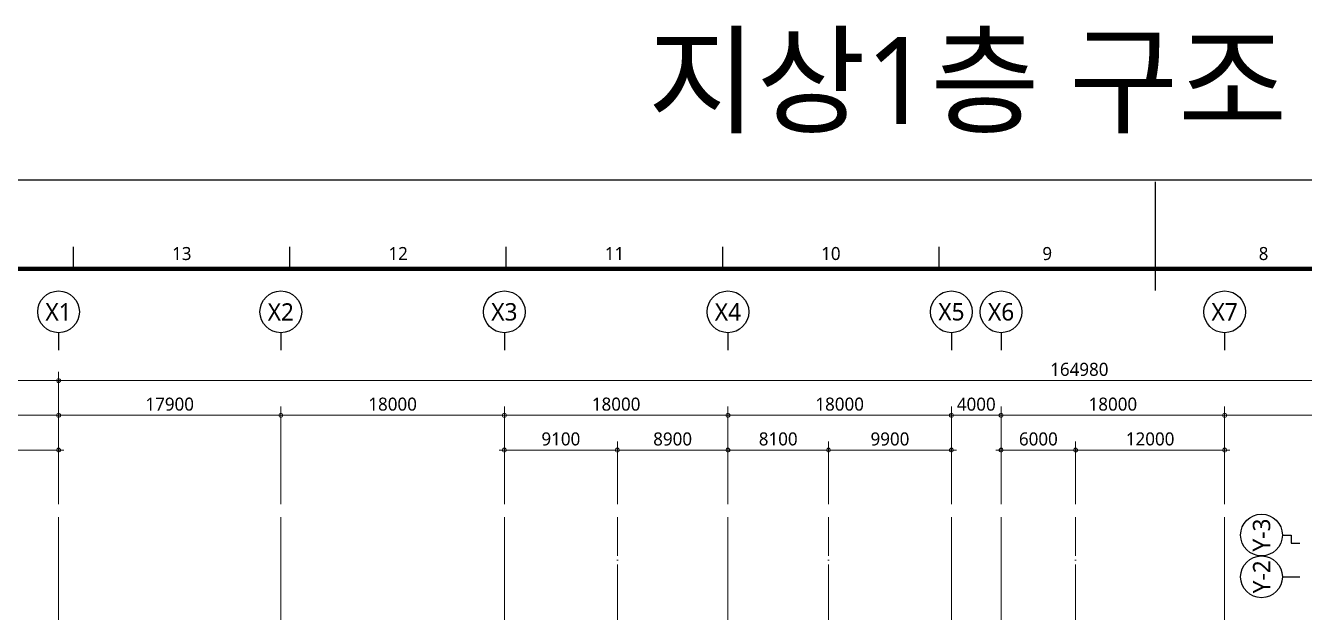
# Model space of a CAD drawing. Header units: millimetres. Extents: x -17369 to 294000, y -718917 to 220315.
# Drawn here: x 56795 to 159775, y 173078 to 220315 of the extents above; entities that cross this region are included whole.
import ezdxf
from ezdxf.enums import TextEntityAlignment as Align

# ---------------------------------------------------------------- set-up
doc = ezdxf.new("R2010")
doc.units = ezdxf.units.MM
doc.header["$LTSCALE"] = 350
doc.linetypes.add('X-200-S-COL$0$CEN', pattern=[62, 60, -1, 0, -1])
doc.layers.get('Defpoints').update_dxf_attribs({"color": 181})
for name, color, linetype in [('Bubble', 3, 'Continuous'), ('FORM$0$KIA-Form$2$A-FORM', 7, 'Continuous'), ('X-200-S-COL$0$Cen', 1, 'X-200-S-COL$0$CEN'), ('X-200-S-COL$0$CenA', 13, 'X-200-S-COL$0$CEN')]:
    doc.layers.add(name, color=color, linetype=linetype)
doc.layers.add('DIM', color=1, linetype='Continuous', lineweight=5)
doc.layers.add('X-200-S-COL$0$Defpoint', color=171, linetype='Continuous', plot=False)
doc.styles.add('FORM$0$맑은고딕', font='malgun.ttf')
doc.styles.add('X-200-S-COL$0$맑은고딕', font='malgun.ttf')
doc.styles.add('맑은고딕', font='malgun.ttf')

# ---------------------------------------------------------------- blocks, each defined once
blk = doc.blocks.new('X-200-S-COL$0$1F GRID_231010')
at = {"layer": 'X-200-S-COL$0$Cen', "lineweight": 0}
for p, q in [((0, 23300), (0, -123050)), ((17900, 23300), (17900, -123050)), ((35900, 23300), (35900, -123050)), ((53900, 23300), (53900, -123050)), ((71900, 23300), (71900, -123050)), ((75900, 23300), (75900, -123050)), ((93900, 23300), (93900, -123050))]:
    blk.add_line(p, q, dxfattribs=at)
at = {"layer": 'X-200-S-COL$0$CenA', "lineweight": 0}
for p, q in [((45000, -1500), (45000, 23300)), ((62000, -1500), (62000, 23300)), ((81900, -1500), (81900, 23300))]:
    blk.add_line(p, q, dxfattribs=at)
blk = doc.blocks.new('X-200-S-COL$0$Form-Bo')
blk.add_lwpolyline([(0, 207900), (294000, 207900), (294000, 0), (0, 0)], close=True)
blk = doc.blocks.new('DIMDOT')
at = {"color": 0, "linetype": 'ByBlock'}
blk.add_line((-1.2, 0), (1.2, 0), dxfattribs=at)
at = {"color": 3}
blk.add_circle((0, 0), 0.45, dxfattribs=at)

msp = doc.modelspace()

# ---------------------------------------------------------------- linework, layer by layer
at = {"layer": 'Bubble', "color": 7}
for p, q in [((59450, 195592.6), (59450, 194192.6)), ((77350, 195592.6), (77350, 194192.6)), ((95350, 195592.6), (95350, 194192.6)), ((113350, 195592.6), (113350, 194192.6)), ((131350, 195592.6), (131350, 194192.6)), ((135350, 195592.6), (135350, 194192.6)), ((153350, 195592.6), (153350, 194192.6)), ((158000, 179302.6), (158700, 179302.6)), ((158700, 179302.6), (158700, 178642.6)), ((158700, 178642.6), (159400, 178642.6)), ((158000, 175942.6), (159400, 175942.6))]:
    msp.add_line(p, q, dxfattribs=at)
for centre in [(59450, 197272.6), (77350, 197272.6), (95350, 197272.6), (113350, 197272.6), (131350, 197272.6), (135350, 197272.6), (153350, 197272.6), (156320, 179302.6), (156320, 175942.6)]:
    msp.add_circle(centre, 1680, dxfattribs=at)
at = {"layer": 'Defpoints', "color": 3}
msp.add_lwpolyline([(0, 207900), (294000, 207900), (294000, 0), (0, 0)], close=True, dxfattribs=at)
at = {"layer": 'DIM', "color": 1, "transparency": 16777216}
for p, q in [((40250, 191742.6), (59100, 191742.6)), ((59450, 181792.6), (59450, 192442.6)), ((59450, 181792.6), (59450, 192442.6)), ((224080, 191742.6), (59800, 191742.6)), ((59450, 181792.6), (59450, 189642.6)), ((59450, 181792.6), (59450, 189642.6)), ((77350, 181792.6), (77350, 189642.6)), ((77350, 181792.6), (77350, 189642.6)), ((95350, 181792.6), (95350, 189642.6)), ((95350, 181792.6), (95350, 189642.6)), ((113350, 181792.6), (113350, 189642.6)), ((113350, 181792.6), (113350, 189642.6)), ((131350, 181792.6), (131350, 189642.6)), ((131350, 181792.6), (131350, 189642.6)), ((135350, 181792.6), (135350, 189642.6)), ((135350, 181792.6), (135350, 189642.6)), ((153350, 181792.6), (153350, 189642.6)), ((153350, 181792.6), (153350, 189642.6)), ((49050, 188942.6), (59100, 188942.6)), ((77000, 188942.6), (59800, 188942.6)), ((77700, 188942.6), (95000, 188942.6)), ((113000, 188942.6), (95700, 188942.6)), ((113700, 188942.6), (131000, 188942.6)), ((131700, 188942.6), (135000, 188942.6)), ((153000, 188942.6), (135700, 188942.6)), ((153700, 188942.6), (171000, 188942.6)), ((59450, 181792.6), (59450, 186842.6)), ((95350, 181792.6), (95350, 186842.6)), ((104450, 181792.6), (104450, 186842.6)), ((104450, 181792.6), (104450, 186842.6)), ((113350, 181792.6), (113350, 186842.6)), ((113350, 181792.6), (113350, 186842.6)), ((121450, 181792.6), (121450, 186842.6)), ((121450, 181792.6), (121450, 186842.6)), ((131350, 181792.6), (131350, 186842.6)), ((135350, 181792.6), (135350, 186842.6)), ((141350, 181792.6), (141350, 186842.6)), ((141350, 181792.6), (141350, 186842.6)), ((153350, 181792.6), (153350, 186842.6)), ((59100, 186142.6), (50800, 186142.6)), ((104100, 186142.6), (95700, 186142.6)), ((104800, 186142.6), (113000, 186142.6)), ((121100, 186142.6), (113700, 186142.6)), ((121800, 186142.6), (131000, 186142.6)), ((135700, 186142.6), (141000, 186142.6)), ((153000, 186142.6), (141700, 186142.6))]:
    msp.add_line(p, q, dxfattribs=at)
at = {"layer": 'FORM$0$KIA-Form$2$A-FORM', "linetype": 'Continuous'}
msp.add_line((147773.5, 198992.6), (147773.5, 207742.6), dxfattribs=at)
at = {"layer": 'FORM$0$KIA-Form$2$A-FORM'}
for p, q in [((60665.1, 200742.6), (60665.1, 202492.6)), ((78086.8, 200742.6), (78086.8, 202492.6)), ((95508.4, 200742.6), (95508.4, 202492.6)), ((112930.1, 200742.6), (112930.1, 202492.6)), ((130351.8, 200742.6), (130351.8, 202492.6))]:
    msp.add_line(p, q, dxfattribs=at)
at = {"layer": 'FORM$0$KIA-Form$2$A-FORM', "color": 6, "const_width": 350}
msp.add_lwpolyline([(287147, 7157.4), (287147, 200742.6), (8400, 200742.6), (8400, 7157.4)], close=True, dxfattribs=at)
at = {"layer": 'X-200-S-COL$0$Defpoint'}
msp.add_lwpolyline([(8400, 200742.6), (253797.2, 200742.6), (253797.2, 19757.4), (8400, 19757.4)], close=True, dxfattribs=at)

# ---------------------------------------------------------------- block references
at = {"layer": 'DIM', "color": 1, "transparency": 16777216, "xscale": 350, "yscale": 350, "zscale": 350}
for p in [(59450, 191742.6), (59450, 188942.6), (77350, 188942.6), (95350, 188942.6), (113350, 188942.6), (131350, 188942.6), (135350, 188942.6), (153350, 188942.6), (59450, 186142.6), (104450, 186142.6), (113350, 186142.6), (121450, 186142.6), (131350, 186142.6), (141350, 186142.6), (153350, 186142.6)]:
    msp.add_blockref('DIMDOT', p, dxfattribs=at)
at = {"layer": 'DIM', "color": 1, "transparency": 16777216, "xscale": 350, "yscale": 350, "zscale": 350, "rotation": 180}
for p in [(59450, 191742.6), (59450, 188942.6), (77350, 188942.6), (95350, 188942.6), (113350, 188942.6), (131350, 188942.6), (135350, 188942.6), (153350, 188942.6), (95350, 186142.6), (104450, 186142.6), (113350, 186142.6), (121450, 186142.6), (135350, 186142.6), (141350, 186142.6)]:
    msp.add_blockref('DIMDOT', p, dxfattribs=at)
at = {"layer": 'X-200-S-COL$0$Cen', "lineweight": 0}
msp.add_blockref('X-200-S-COL$0$1F GRID_231010', (59450, 157442.6), dxfattribs=at)
at = {"layer": 'X-200-S-COL$0$Defpoint'}
msp.add_blockref('X-200-S-COL$0$Form-Bo', (0, 0), dxfattribs=at)

# ---------------------------------------------------------------- texts
at = {"layer": 'Bubble', "color": 2, "style": '맑은고딕'}
for s, p in [('X1', (59450, 197272.6)), ('X2', (77350, 197272.6)), ('X3', (95350, 197272.6)), ('X4', (113350, 197272.6)), ('X5', (131350, 197272.6)), ('X6', (135350, 197272.6)), ('X7', (153350, 197272.6))]:
    msp.add_text(s, height=1400, dxfattribs=at).set_placement(p, align=Align.MIDDLE)
for s, p in [('Y-3', (156320, 179302.6)), ('Y-2', (156320, 175942.6))]:
    msp.add_text(s, height=1400, rotation=90, dxfattribs=at).set_placement(p, align=Align.MIDDLE)
at = {"layer": 'Defpoints', "style": 'X-200-S-COL$0$맑은고딕'}
msp.add_text('지상1층 구조 평면도', height=7000, dxfattribs=at).set_placement((147000, 215900), align=Align.MIDDLE_CENTER)
at = {"layer": 'DIM', "color": 3, "transparency": 16777216, "char_height": 1050, "attachment_point": 5, "style": '맑은고딕'}
for s, insert in [('\\A1;164980', (141650, 192637.9)), ('\\A1;17900', (68400, 189837.9)), ('\\A1;18000', (86350, 189837.9)), ('\\A1;18000', (104350, 189837.9)), ('\\A1;18000', (122350, 189837.9)), ('\\A1;4000', (133350, 189835.1)), ('\\A1;18000', (144350, 189837.9)), ('\\A1;9100', (99900, 187037.9)), ('\\A1;8900', (108900, 187035.1)), ('\\A1;8100', (117400, 187037.9)), ('\\A1;9900', (126400, 187035.1)), ('\\A1;6000', (138350, 187035.1)), ('\\A1;12000', (147350, 187037.9))]:
    msp.add_mtext(s, dxfattribs=dict(at, insert=insert))
at = {"layer": 'FORM$0$KIA-Form$2$A-FORM', "color": 4, "style": 'FORM$0$맑은고딕'}
for s, p in [('13', (69375.9, 202492.6)), ('12', (86797.6, 202492.6)), ('11', (104219.3, 202492.6)), ('10', (121641, 202492.6)), ('9', (139062.7, 202492.6)), ('8', (156484.4, 202492.6))]:
    msp.add_text(s, height=1050, dxfattribs=at).set_placement(p, align=Align.TOP_CENTER)

doc.saveas('drawing.dxf')
